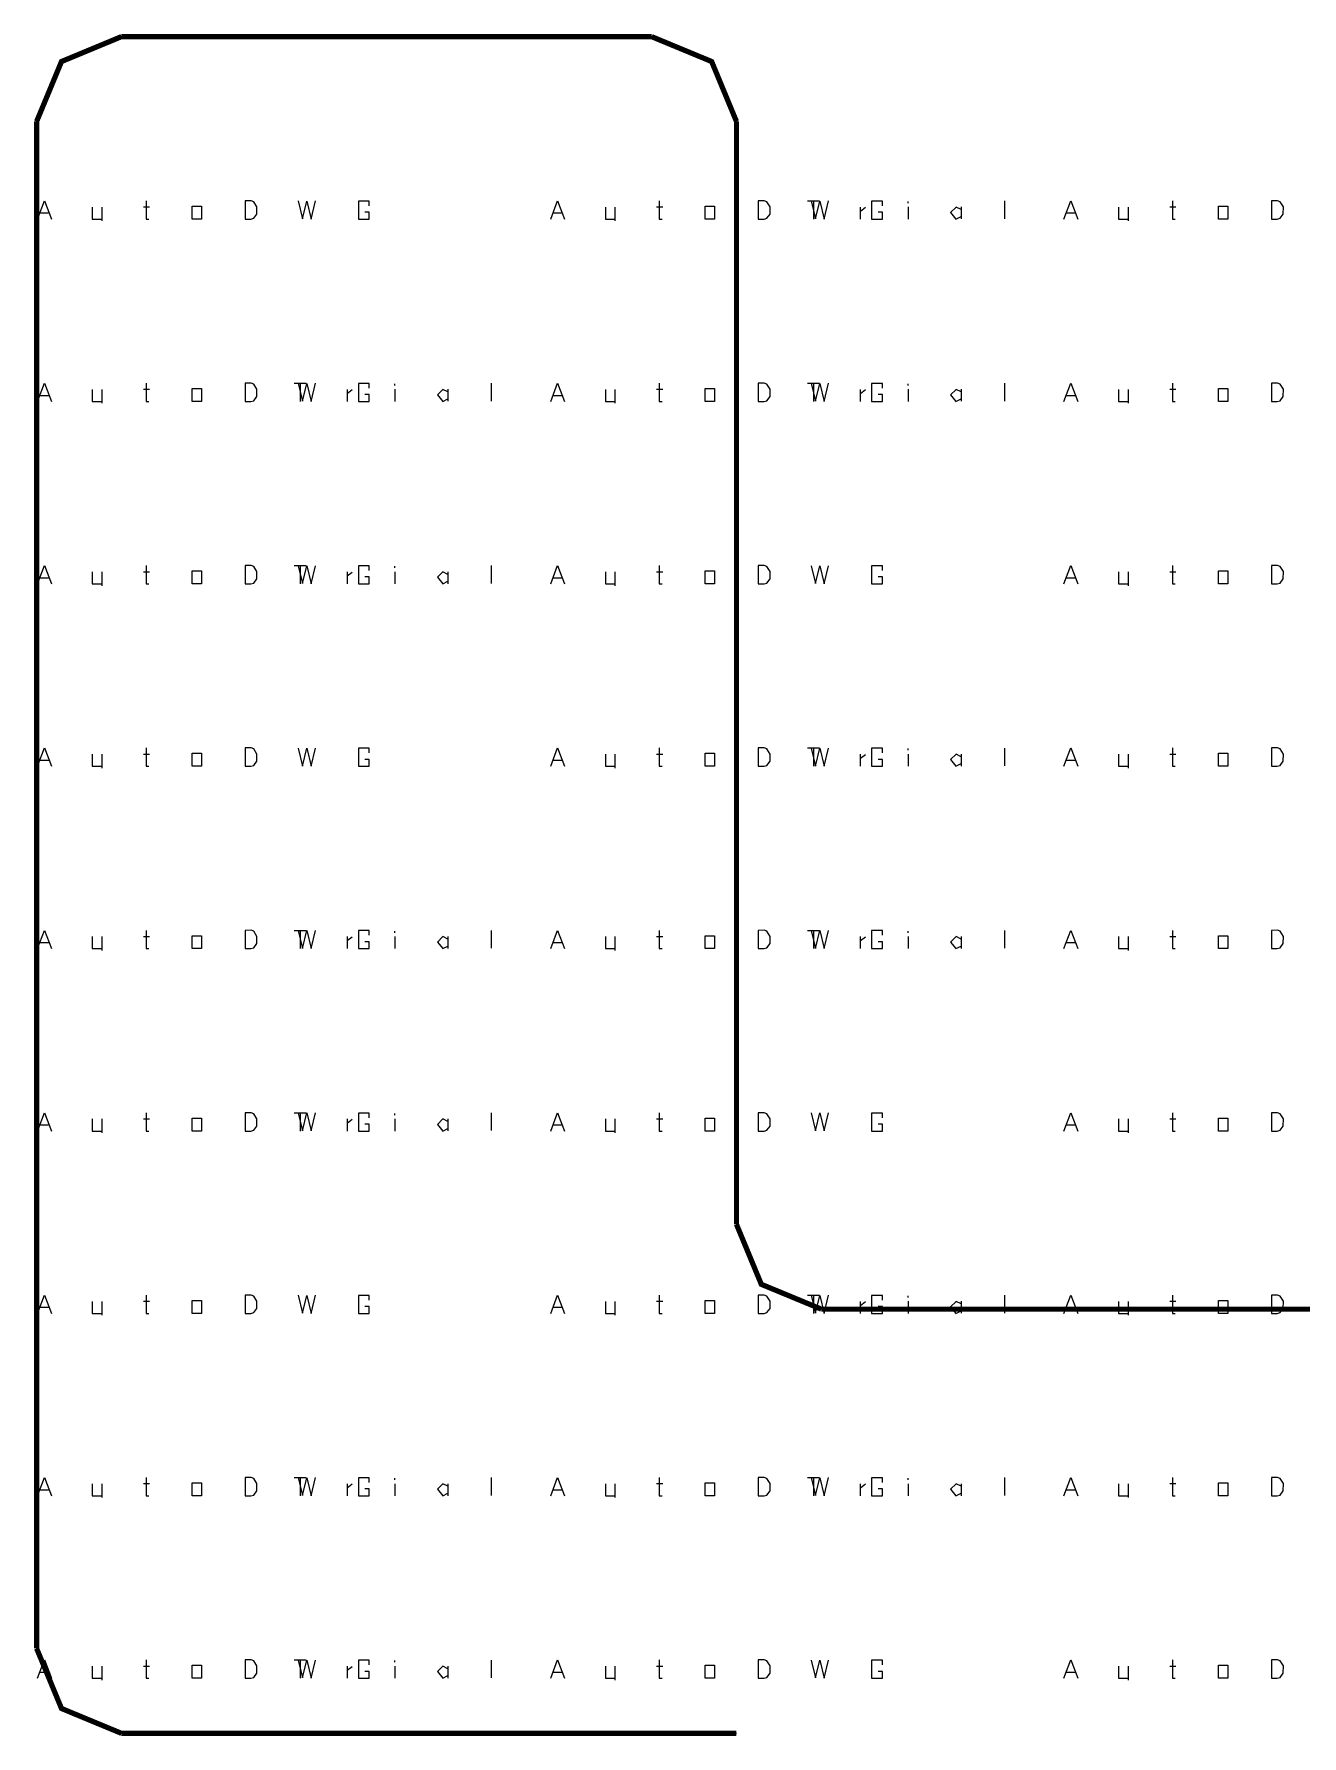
# Model space of a CAD drawing. Extents: x 0.5 to 61.2, y 0.5 to 86.7.
# Drawn here: x 0.54 to 30.46, y 46.57 to 86.72 of the extents above; entities that cross this region are included whole.
import ezdxf

# ---------------------------------------------------------------- set-up
doc = ezdxf.new("R2010")
doc.units = 0
doc.header["$MEASUREMENT"] = 0
doc.linetypes.add('atContinuous2', pattern=[0])
for name, color, linetype in [('at_Entity', 7, 'Continuous'), ('at_Rect', 7, 'Continuous'), ('at_Solid', 7, 'Continuous'), ('at_Text', 7, 'Continuous')]:
    doc.layers.add(name, color=color, linetype=linetype)

msp = doc.modelspace()

# ---------------------------------------------------------------- linework, layer by layer
at = {"color": 28}
for p, q in [((12.733, 82.357), (12.897, 82.787)), ((12.897, 82.787), (13.061, 82.357)), ((15.293, 82.787), (15.293, 82.357)), ((17.63, 82.787), (17.629, 82.357)), ((17.771, 82.789), (17.63, 82.787)), ((17.835, 82.765), (17.771, 82.789)), ((17.911, 82.645), (17.835, 82.765)), ((18.882, 82.785), (18.984, 82.362)), ((18.984, 82.362), (19.086, 82.782)), ((19.086, 82.782), (19.188, 82.357)), ((19.188, 82.357), (19.29, 82.785)), ((20.562, 82.781), (20.302, 82.781)), ((20.302, 82.781), (20.302, 82.357)), ((20.559, 82.672), (20.562, 82.781)), ((12.794, 82.5), (12.999, 82.5)), ((14.024, 82.641), (14.024, 82.357)), ((14.024, 82.357), (14.249, 82.357)), ((14.249, 82.641), (14.249, 82.314)), ((15.231, 82.643), (15.376, 82.643)), ((15.293, 82.357), (15.361, 82.357)), ((16.379, 82.662), (16.6, 82.662)), ((16.379, 82.357), (16.379, 82.662)), ((16.6, 82.357), (16.379, 82.357)), ((16.6, 82.662), (16.6, 82.357)), ((17.629, 82.357), (17.768, 82.357)), ((17.768, 82.357), (17.834, 82.374)), ((17.834, 82.374), (17.908, 82.474)), ((17.908, 82.474), (17.911, 82.645)), ((20.302, 82.357), (20.559, 82.357)), ((20.562, 82.518), (20.459, 82.518)), ((20.559, 82.357), (20.562, 82.518)), ((0.626, 78.054), (0.79, 78.484)), ((0.79, 78.484), (0.954, 78.054)), ((1.916, 78.338), (1.916, 78.054)), ((2.142, 78.338), (2.142, 78.011)), ((3.123, 78.34), (3.268, 78.34)), ((3.186, 78.484), (3.186, 78.054)), ((4.271, 78.359), (4.493, 78.359)), ((4.271, 78.054), (4.271, 78.359)), ((4.493, 78.359), (4.493, 78.054)), ((5.523, 78.484), (5.521, 78.054)), ((5.664, 78.486), (5.523, 78.484)), ((5.728, 78.462), (5.664, 78.486)), ((5.803, 78.342), (5.728, 78.462)), ((5.8, 78.171), (5.803, 78.342)), ((6.774, 78.482), (6.876, 78.06)), ((6.876, 78.06), (6.978, 78.48)), ((6.978, 78.48), (7.08, 78.055)), ((7.08, 78.055), (7.182, 78.482)), ((8.454, 78.478), (8.195, 78.478)), ((8.195, 78.478), (8.195, 78.054)), ((8.452, 78.369), (8.454, 78.478)), ((0.686, 78.197), (0.891, 78.197)), ((1.916, 78.054), (2.142, 78.054)), ((3.186, 78.054), (3.253, 78.054)), ((4.493, 78.054), (4.271, 78.054)), ((5.521, 78.054), (5.66, 78.054)), ((5.66, 78.054), (5.726, 78.071)), ((5.726, 78.071), (5.8, 78.171)), ((8.195, 78.054), (8.452, 78.054)), ((8.454, 78.215), (8.351, 78.215)), ((8.452, 78.054), (8.454, 78.215)), ((24.841, 73.751), (25.005, 74.182)), ((24.901, 73.895), (25.106, 73.895)), ((25.005, 74.182), (25.169, 73.751)), ((26.132, 74.036), (26.132, 73.751)), ((26.357, 74.036), (26.357, 73.708)), ((27.338, 74.038), (27.484, 74.038)), ((27.401, 74.182), (27.401, 73.751)), ((28.486, 74.057), (28.708, 74.057)), ((28.486, 73.751), (28.486, 74.057)), ((28.708, 74.057), (28.708, 73.751)), ((29.738, 74.182), (29.737, 73.751)), ((29.879, 74.183), (29.738, 74.182)), ((29.943, 74.16), (29.879, 74.183)), ((30.018, 74.04), (29.943, 74.16)), ((30.016, 73.868), (30.018, 74.04)), ((26.132, 73.751), (26.357, 73.751)), ((27.401, 73.751), (27.469, 73.751)), ((28.708, 73.751), (28.486, 73.751)), ((29.737, 73.751), (29.876, 73.751)), ((29.876, 73.751), (29.941, 73.769)), ((29.941, 73.769), (30.016, 73.868)), ((12.733, 69.449), (12.897, 69.879)), ((12.897, 69.879), (13.061, 69.449)), ((15.293, 69.879), (15.293, 69.449)), ((17.63, 69.879), (17.629, 69.449)), ((17.771, 69.88), (17.63, 69.879)), ((17.835, 69.857), (17.771, 69.88)), ((18.882, 69.877), (18.984, 69.454)), ((18.984, 69.454), (19.086, 69.874)), ((19.086, 69.874), (19.188, 69.449)), ((19.188, 69.449), (19.29, 69.877)), ((20.562, 69.872), (20.302, 69.872)), ((20.302, 69.872), (20.302, 69.449)), ((20.559, 69.764), (20.562, 69.872)), ((12.794, 69.592), (12.999, 69.592)), ((14.024, 69.733), (14.024, 69.449)), ((14.249, 69.733), (14.249, 69.406)), ((15.231, 69.735), (15.376, 69.735)), ((16.379, 69.754), (16.6, 69.754)), ((16.379, 69.449), (16.379, 69.754)), ((16.6, 69.754), (16.6, 69.449)), ((17.768, 69.449), (17.834, 69.466)), ((17.834, 69.466), (17.908, 69.566)), ((17.911, 69.737), (17.835, 69.857)), ((17.908, 69.566), (17.911, 69.737)), ((20.562, 69.61), (20.459, 69.61)), ((20.559, 69.449), (20.562, 69.61)), ((14.024, 69.449), (14.249, 69.449)), ((15.293, 69.449), (15.361, 69.449)), ((16.6, 69.449), (16.379, 69.449)), ((17.629, 69.449), (17.768, 69.449)), ((20.302, 69.449), (20.559, 69.449)), ((0.626, 65.146), (0.79, 65.576)), ((0.79, 65.576), (0.954, 65.146)), ((3.186, 65.576), (3.186, 65.146)), ((4.271, 65.451), (4.493, 65.451)), ((4.271, 65.146), (4.271, 65.451)), ((4.493, 65.451), (4.493, 65.146)), ((5.523, 65.576), (5.521, 65.146)), ((5.664, 65.578), (5.523, 65.576)), ((5.728, 65.554), (5.664, 65.578)), ((5.803, 65.434), (5.728, 65.554)), ((6.774, 65.574), (6.876, 65.151)), ((6.876, 65.151), (6.978, 65.571)), ((6.978, 65.571), (7.08, 65.146)), ((7.08, 65.146), (7.182, 65.574)), ((8.454, 65.57), (8.195, 65.57)), ((8.195, 65.57), (8.195, 65.146)), ((8.452, 65.461), (8.454, 65.57)), ((0.686, 65.289), (0.891, 65.289)), ((1.916, 65.43), (1.916, 65.146)), ((1.916, 65.146), (2.142, 65.146)), ((2.142, 65.43), (2.142, 65.103)), ((3.123, 65.432), (3.268, 65.432)), ((3.186, 65.146), (3.253, 65.146)), ((4.493, 65.146), (4.271, 65.146)), ((5.521, 65.146), (5.66, 65.146)), ((5.66, 65.146), (5.726, 65.163)), ((5.726, 65.163), (5.8, 65.263)), ((5.8, 65.263), (5.803, 65.434)), ((8.195, 65.146), (8.452, 65.146)), ((8.454, 65.307), (8.351, 65.307)), ((8.452, 65.146), (8.454, 65.307)), ((24.841, 60.843), (25.005, 61.273)), ((25.005, 61.273), (25.169, 60.843)), ((26.132, 61.128), (26.132, 60.843)), ((26.357, 61.128), (26.357, 60.8)), ((27.338, 61.129), (27.484, 61.129)), ((27.401, 61.273), (27.401, 60.843)), ((28.486, 61.148), (28.708, 61.148)), ((28.486, 60.843), (28.486, 61.148)), ((28.708, 61.148), (28.708, 60.843)), ((29.738, 61.273), (29.737, 60.843)), ((29.879, 61.275), (29.738, 61.273)), ((29.943, 61.251), (29.879, 61.275)), ((30.018, 61.131), (29.943, 61.251)), ((30.016, 60.96), (30.018, 61.131)), ((24.901, 60.986), (25.106, 60.986)), ((26.132, 60.843), (26.357, 60.843)), ((27.401, 60.843), (27.469, 60.843)), ((28.708, 60.843), (28.486, 60.843)), ((29.737, 60.843), (29.876, 60.843)), ((29.876, 60.843), (29.941, 60.86)), ((29.941, 60.86), (30.016, 60.96)), ((12.733, 56.54), (12.897, 56.971)), ((12.794, 56.684), (12.999, 56.684)), ((12.897, 56.971), (13.061, 56.54)), ((14.024, 56.825), (14.024, 56.54)), ((14.249, 56.825), (14.249, 56.497)), ((15.231, 56.827), (15.376, 56.827)), ((15.293, 56.971), (15.293, 56.54)), ((16.379, 56.846), (16.6, 56.846)), ((16.379, 56.54), (16.379, 56.846)), ((16.6, 56.846), (16.6, 56.54)), ((17.63, 56.971), (17.629, 56.54)), ((17.771, 56.972), (17.63, 56.971)), ((17.835, 56.949), (17.771, 56.972)), ((17.834, 56.558), (17.908, 56.657)), ((17.911, 56.829), (17.835, 56.949)), ((17.908, 56.657), (17.911, 56.829)), ((18.882, 56.968), (18.984, 56.546)), ((18.984, 56.546), (19.086, 56.966)), ((19.086, 56.966), (19.188, 56.541)), ((19.188, 56.541), (19.29, 56.968)), ((20.562, 56.964), (20.302, 56.964)), ((20.302, 56.964), (20.302, 56.54)), ((20.562, 56.702), (20.459, 56.702)), ((20.559, 56.855), (20.562, 56.964)), ((20.559, 56.54), (20.562, 56.702)), ((14.024, 56.54), (14.249, 56.54)), ((15.293, 56.54), (15.361, 56.54)), ((16.6, 56.54), (16.379, 56.54)), ((17.629, 56.54), (17.768, 56.54)), ((17.768, 56.54), (17.834, 56.558)), ((20.302, 56.54), (20.559, 56.54)), ((0.626, 52.238), (0.79, 52.668)), ((0.79, 52.668), (0.954, 52.238)), ((3.186, 52.668), (3.186, 52.238)), ((5.523, 52.668), (5.521, 52.238)), ((5.664, 52.669), (5.523, 52.668)), ((5.728, 52.646), (5.664, 52.669)), ((5.803, 52.526), (5.728, 52.646)), ((6.774, 52.666), (6.876, 52.243)), ((6.876, 52.243), (6.978, 52.663)), ((6.978, 52.663), (7.08, 52.238)), ((7.08, 52.238), (7.182, 52.666)), ((8.454, 52.661), (8.195, 52.661)), ((8.195, 52.661), (8.195, 52.238)), ((8.452, 52.553), (8.454, 52.661)), ((0.686, 52.381), (0.891, 52.381)), ((1.916, 52.522), (1.916, 52.238)), ((1.916, 52.238), (2.142, 52.238)), ((2.142, 52.522), (2.142, 52.195)), ((3.123, 52.524), (3.268, 52.524)), ((3.186, 52.238), (3.253, 52.238)), ((4.271, 52.543), (4.493, 52.543)), ((4.271, 52.238), (4.271, 52.543)), ((4.493, 52.238), (4.271, 52.238)), ((4.493, 52.543), (4.493, 52.238)), ((5.521, 52.238), (5.66, 52.238)), ((5.66, 52.238), (5.726, 52.255)), ((5.726, 52.255), (5.8, 52.355)), ((5.8, 52.355), (5.803, 52.526)), ((8.195, 52.238), (8.452, 52.238)), ((8.454, 52.399), (8.351, 52.399)), ((8.452, 52.238), (8.454, 52.399)), ((24.841, 47.935), (25.005, 48.365)), ((25.005, 48.365), (25.169, 47.935)), ((26.132, 48.219), (26.132, 47.935)), ((26.357, 48.219), (26.357, 47.892)), ((27.338, 48.221), (27.484, 48.221)), ((27.401, 48.365), (27.401, 47.935)), ((28.486, 48.24), (28.708, 48.24)), ((28.486, 47.935), (28.486, 48.24)), ((28.708, 48.24), (28.708, 47.935)), ((29.738, 48.365), (29.737, 47.935)), ((29.879, 48.367), (29.738, 48.365)), ((29.943, 48.343), (29.879, 48.367)), ((30.018, 48.223), (29.943, 48.343)), ((30.016, 48.052), (30.018, 48.223)), ((24.901, 48.078), (25.106, 48.078)), ((26.132, 47.935), (26.357, 47.935)), ((27.401, 47.935), (27.469, 47.935)), ((28.708, 47.935), (28.486, 47.935)), ((29.737, 47.935), (29.876, 47.935)), ((29.876, 47.935), (29.941, 47.952)), ((29.941, 47.952), (30.016, 48.052))]:
    msp.add_line(p, q, dxfattribs=at)
at = {"layer": 'at_Entity', "color": 250, "linetype": 'atContinuous2'}
for p, q in [((15.114, 86.66), (2.606, 86.66)), ((0.605, 84.659), (0.605, 48.636)), ((17.116, 58.642), (17.116, 84.659)), ((59.143, 56.641), (19.117, 56.641)), ((17.116, 46.634), (2.606, 46.634))]:
    msp.add_line(p, q, dxfattribs=at)
at = {"layer": 'at_Entity', "color": 28}
for p, q in [((18.789, 78.484), (19.074, 78.484)), ((18.931, 78.484), (18.931, 78.054)), ((20.036, 78.338), (20.036, 78.054)), ((20.039, 78.243), (20.16, 78.333)), ((21.164, 78.34), (21.164, 78.054)), ((21.165, 78.43), (21.165, 78.468)), ((22.296, 78.338), (22.167, 78.209)), ((22.415, 78.278), (22.296, 78.338)), ((22.414, 78.34), (22.414, 78.057)), ((23.439, 78.483), (23.438, 78.063)), ((22.167, 78.209), (22.293, 78.054)), ((22.293, 78.054), (22.415, 78.115)), ((6.681, 74.181), (6.966, 74.181)), ((6.823, 74.181), (6.823, 73.751)), ((7.928, 74.035), (7.928, 73.751)), ((7.931, 73.94), (8.052, 74.03)), ((9.056, 74.037), (9.056, 73.751)), ((9.058, 74.127), (9.058, 74.166)), ((10.188, 74.035), (10.06, 73.906)), ((10.06, 73.906), (10.185, 73.751)), ((10.308, 73.975), (10.188, 74.035)), ((10.306, 74.037), (10.306, 73.754)), ((11.332, 74.18), (11.33, 73.76)), ((10.185, 73.751), (10.308, 73.813)), ((18.789, 65.576), (19.074, 65.576)), ((18.931, 65.576), (18.931, 65.146)), ((21.165, 65.522), (21.165, 65.56)), ((23.439, 65.574), (23.438, 65.154)), ((20.036, 65.43), (20.036, 65.146)), ((20.039, 65.334), (20.16, 65.425)), ((21.164, 65.431), (21.164, 65.146)), ((22.296, 65.43), (22.167, 65.301)), ((22.167, 65.301), (22.293, 65.146)), ((22.293, 65.146), (22.415, 65.207)), ((22.415, 65.369), (22.296, 65.43)), ((22.414, 65.431), (22.414, 65.148)), ((6.681, 61.273), (6.966, 61.273)), ((6.823, 61.273), (6.823, 60.843)), ((7.928, 61.127), (7.928, 60.843)), ((7.931, 61.032), (8.052, 61.122)), ((9.056, 61.129), (9.056, 60.843)), ((9.058, 61.219), (9.058, 61.257)), ((10.188, 61.127), (10.06, 60.998)), ((10.308, 61.067), (10.188, 61.127)), ((10.306, 61.129), (10.306, 60.846)), ((11.332, 61.272), (11.33, 60.852)), ((10.06, 60.998), (10.185, 60.843)), ((10.185, 60.843), (10.308, 60.904)), ((18.789, 52.668), (19.074, 52.668)), ((18.931, 52.668), (18.931, 52.238)), ((21.165, 52.614), (21.165, 52.652)), ((23.439, 52.666), (23.438, 52.246)), ((20.036, 52.522), (20.036, 52.238)), ((20.039, 52.426), (20.16, 52.517)), ((21.164, 52.523), (21.164, 52.238)), ((22.296, 52.522), (22.167, 52.393)), ((22.167, 52.393), (22.293, 52.238)), ((22.293, 52.238), (22.415, 52.299)), ((22.415, 52.461), (22.296, 52.522)), ((22.414, 52.523), (22.414, 52.24)), ((6.681, 48.365), (6.966, 48.365)), ((6.823, 48.365), (6.823, 47.935)), ((7.928, 48.219), (7.928, 47.935)), ((7.931, 48.123), (8.052, 48.214)), ((9.056, 48.22), (9.056, 47.935)), ((9.058, 48.311), (9.058, 48.349)), ((10.188, 48.219), (10.06, 48.09)), ((10.308, 48.158), (10.188, 48.219)), ((10.306, 48.22), (10.306, 47.937)), ((11.332, 48.363), (11.33, 47.944)), ((10.06, 48.09), (10.185, 47.935)), ((10.185, 47.935), (10.308, 47.996))]:
    msp.add_line(p, q, dxfattribs=at)
at = {"layer": 'at_Entity', "color": 250}
for points in [[(2.606, 86.66, 0.124, 0.124, 0), (1.192, 86.073, 0.124, 0.124, 0), (0.605, 84.659, 0.124, 0.124, 0)], [(2.606, 86.66, 0.124, 0.124, 0), (1.192, 86.073, 0.124, 0.124, 0), (0.605, 84.659, 0.124, 0.124, 0)], [(0.605, 84.659, 0.124, 0.124, 0), (1.192, 86.073, 0.124, 0.124, 0), (2.606, 86.66, 0.124, 0.124, 0)], [(2.606, 86.66, 0.124, 0.124, 0), (1.192, 86.073, 0.124, 0.124, 0), (0.605, 84.659, 0.124, 0.124, 0)], [(15.114, 86.66, 0.124, 0.124, 0), (2.606, 86.66, 0.124, 0.124, 0)], [(15.114, 86.66, 0.124, 0.124, 0), (2.606, 86.66, 0.124, 0.124, 0)], [(2.606, 86.66, 0.124, 0.124, 0), (15.114, 86.66, 0.124, 0.124, 0)], [(17.116, 84.659, 0.124, 0.124, 0), (16.53, 86.073, 0.124, 0.124, 0), (15.114, 86.66, 0.124, 0.124, 0)], [(17.116, 84.659, 0.124, 0.124, 0), (16.53, 86.073, 0.124, 0.124, 0), (15.114, 86.66, 0.124, 0.124, 0)], [(15.114, 86.66, 0.124, 0.124, 0), (16.53, 86.073, 0.124, 0.124, 0), (17.116, 84.659, 0.124, 0.124, 0)], [(17.116, 84.659, 0.124, 0.124, 0), (16.53, 86.073, 0.124, 0.124, 0), (15.114, 86.66, 0.124, 0.124, 0)], [(0.605, 84.659, 0.124, 0.124, 0), (0.605, 48.636, 0.124, 0.124, 0)], [(0.605, 84.659, 0.124, 0.124, 0), (0.605, 48.636, 0.124, 0.124, 0)], [(0.605, 48.636, 0.124, 0.124, 0), (0.605, 84.659, 0.124, 0.124, 0)], [(17.116, 58.642, 0.124, 0.124, 0), (17.116, 84.659, 0.124, 0.124, 0)], [(17.116, 58.642, 0.124, 0.124, 0), (17.116, 84.659, 0.124, 0.124, 0)], [(17.116, 84.659, 0.124, 0.124, 0), (17.116, 58.642, 0.124, 0.124, 0)], [(19.117, 56.641, 0.124, 0.124, 0), (17.702, 57.227, 0.124, 0.124, 0), (17.116, 58.642, 0.124, 0.124, 0)], [(19.117, 56.641, 0.124, 0.124, 0), (17.702, 57.227, 0.124, 0.124, 0), (17.116, 58.642, 0.124, 0.124, 0)], [(17.116, 58.642, 0.124, 0.124, 0), (17.702, 57.227, 0.124, 0.124, 0), (19.117, 56.641, 0.124, 0.124, 0)], [(19.117, 56.641, 0.124, 0.124, 0), (17.702, 57.227, 0.124, 0.124, 0), (17.116, 58.642, 0.124, 0.124, 0)], [(59.143, 56.641, 0.124, 0.124, 0), (19.117, 56.641, 0.124, 0.124, 0)], [(59.143, 56.641, 0.124, 0.124, 0), (19.117, 56.641, 0.124, 0.124, 0)], [(19.117, 56.641, 0.124, 0.124, 0), (59.143, 56.641, 0.124, 0.124, 0)], [(0.605, 48.636, 0.124, 0.124, 0), (1.192, 47.22, 0.124, 0.124, 0), (2.606, 46.634, 0.124, 0.124, 0)], [(2.606, 46.634, 0.124, 0.124, 0), (1.192, 47.22, 0.124, 0.124, 0), (0.605, 48.636, 0.124, 0.124, 0)], [(0.605, 48.636, 0.124, 0.124, 0), (1.192, 47.22, 0.124, 0.124, 0), (2.606, 46.634, 0.124, 0.124, 0)], [(0.605, 48.636, 0.124, 0.124, 0), (1.192, 47.22, 0.124, 0.124, 0), (2.606, 46.634, 0.124, 0.124, 0)], [(2.606, 46.634, 0.124, 0.124, 0), (17.116, 46.634, 0.124, 0.124, 0)], [(2.606, 46.634, 0.124, 0.124, 0), (17.116, 46.634, 0.124, 0.124, 0)], [(2.606, 46.634, 0.124, 0.124, 0), (17.116, 46.634, 0.124, 0.124, 0)]]:
    msp.add_lwpolyline(points, format="xyseb", dxfattribs=at)
at = {"layer": 'at_Rect', "color": 28}
for p, q in [((18.789, 82.787), (19.074, 82.787)), ((18.931, 82.787), (18.931, 82.357)), ((21.165, 82.733), (21.165, 82.771)), ((23.439, 82.785), (23.438, 82.365)), ((20.036, 82.641), (20.036, 82.357)), ((20.039, 82.545), (20.16, 82.636)), ((21.164, 82.642), (21.164, 82.357)), ((22.296, 82.641), (22.167, 82.512)), ((22.167, 82.512), (22.293, 82.357)), ((22.293, 82.357), (22.415, 82.418)), ((22.415, 82.58), (22.296, 82.641)), ((22.414, 82.642), (22.414, 82.359)), ((6.681, 78.484), (6.966, 78.484)), ((6.823, 78.484), (6.823, 78.054)), ((7.928, 78.338), (7.928, 78.054)), ((7.931, 78.243), (8.052, 78.333)), ((9.056, 78.34), (9.056, 78.054)), ((9.058, 78.43), (9.058, 78.468)), ((10.188, 78.338), (10.06, 78.209)), ((10.308, 78.278), (10.188, 78.338)), ((10.306, 78.34), (10.306, 78.057)), ((11.332, 78.483), (11.33, 78.063)), ((10.06, 78.209), (10.185, 78.054)), ((10.185, 78.054), (10.308, 78.115)), ((18.789, 69.879), (19.074, 69.879)), ((18.931, 69.879), (18.931, 69.449)), ((21.165, 69.825), (21.165, 69.863)), ((23.439, 69.877), (23.438, 69.457)), ((20.036, 69.732), (20.036, 69.449)), ((20.039, 69.637), (20.16, 69.728)), ((21.164, 69.734), (21.164, 69.449)), ((22.296, 69.732), (22.167, 69.604)), ((22.167, 69.604), (22.293, 69.449)), ((22.293, 69.449), (22.415, 69.51)), ((22.415, 69.672), (22.296, 69.732)), ((22.414, 69.734), (22.414, 69.451)), ((6.681, 65.576), (6.966, 65.576)), ((6.823, 65.576), (6.823, 65.146)), ((9.058, 65.522), (9.058, 65.56)), ((11.332, 65.574), (11.33, 65.154)), ((7.928, 65.43), (7.928, 65.146)), ((7.931, 65.334), (8.052, 65.425)), ((9.056, 65.431), (9.056, 65.146)), ((10.188, 65.43), (10.06, 65.301)), ((10.06, 65.301), (10.185, 65.146)), ((10.185, 65.146), (10.308, 65.207)), ((10.308, 65.369), (10.188, 65.43)), ((10.306, 65.431), (10.306, 65.148)), ((18.789, 56.971), (19.074, 56.971)), ((18.931, 56.971), (18.931, 56.54)), ((20.036, 56.824), (20.036, 56.54)), ((20.039, 56.729), (20.16, 56.82)), ((21.164, 56.826), (21.164, 56.54)), ((21.165, 56.916), (21.165, 56.955)), ((22.296, 56.824), (22.167, 56.696)), ((22.167, 56.696), (22.293, 56.54)), ((22.415, 56.764), (22.296, 56.824)), ((22.414, 56.826), (22.414, 56.543)), ((23.439, 56.969), (23.438, 56.549)), ((22.293, 56.54), (22.415, 56.602)), ((6.681, 52.668), (6.966, 52.668)), ((6.823, 52.668), (6.823, 52.238)), ((9.058, 52.614), (9.058, 52.652)), ((11.332, 52.666), (11.33, 52.246)), ((7.928, 52.522), (7.928, 52.238)), ((7.931, 52.426), (8.052, 52.517)), ((9.056, 52.523), (9.056, 52.238)), ((10.188, 52.522), (10.06, 52.393)), ((10.06, 52.393), (10.185, 52.238)), ((10.185, 52.238), (10.308, 52.299)), ((10.308, 52.461), (10.188, 52.522)), ((10.306, 52.523), (10.306, 52.24))]:
    msp.add_line(p, q, dxfattribs=at)
at = {"layer": 'at_Solid', "color": 28}
for p, q in [((0.626, 82.357), (0.79, 82.787)), ((0.79, 82.787), (0.954, 82.357)), ((3.186, 82.787), (3.186, 82.357)), ((5.523, 82.787), (5.521, 82.357)), ((5.664, 82.789), (5.523, 82.787)), ((5.728, 82.765), (5.664, 82.789)), ((5.803, 82.645), (5.728, 82.765)), ((6.774, 82.785), (6.876, 82.362)), ((6.876, 82.362), (6.978, 82.782)), ((6.978, 82.782), (7.08, 82.357)), ((7.08, 82.357), (7.182, 82.785)), ((8.454, 82.781), (8.195, 82.781)), ((8.195, 82.781), (8.195, 82.357)), ((8.452, 82.672), (8.454, 82.781)), ((0.686, 82.5), (0.891, 82.5)), ((1.916, 82.641), (1.916, 82.357)), ((1.916, 82.357), (2.142, 82.357)), ((2.142, 82.641), (2.142, 82.314)), ((3.123, 82.643), (3.268, 82.643)), ((3.186, 82.357), (3.253, 82.357)), ((4.271, 82.662), (4.493, 82.662)), ((4.271, 82.357), (4.271, 82.662)), ((4.493, 82.357), (4.271, 82.357)), ((4.493, 82.662), (4.493, 82.357)), ((5.521, 82.357), (5.66, 82.357)), ((5.66, 82.357), (5.726, 82.374)), ((5.726, 82.374), (5.8, 82.474)), ((5.8, 82.474), (5.803, 82.645)), ((8.195, 82.357), (8.452, 82.357)), ((8.454, 82.518), (8.351, 82.518)), ((8.452, 82.357), (8.454, 82.518)), ((24.841, 78.054), (25.005, 78.484)), ((25.005, 78.484), (25.169, 78.054)), ((26.132, 78.338), (26.132, 78.054)), ((26.357, 78.338), (26.357, 78.011)), ((27.338, 78.34), (27.484, 78.34)), ((27.401, 78.484), (27.401, 78.054)), ((28.486, 78.359), (28.708, 78.359)), ((28.486, 78.054), (28.486, 78.359)), ((28.708, 78.359), (28.708, 78.054)), ((29.738, 78.484), (29.737, 78.054)), ((29.879, 78.486), (29.738, 78.484)), ((29.943, 78.462), (29.879, 78.486)), ((30.018, 78.342), (29.943, 78.462)), ((30.016, 78.171), (30.018, 78.342)), ((24.901, 78.197), (25.106, 78.197)), ((26.132, 78.054), (26.357, 78.054)), ((27.401, 78.054), (27.469, 78.054)), ((28.708, 78.054), (28.486, 78.054)), ((29.737, 78.054), (29.876, 78.054)), ((29.876, 78.054), (29.941, 78.071)), ((29.941, 78.071), (30.016, 78.171)), ((12.733, 73.751), (12.897, 74.182)), ((12.794, 73.895), (12.999, 73.895)), ((12.897, 74.182), (13.061, 73.751)), ((14.024, 74.036), (14.024, 73.751)), ((14.249, 74.036), (14.249, 73.708)), ((15.231, 74.038), (15.376, 74.038)), ((15.293, 74.182), (15.293, 73.751)), ((16.379, 74.057), (16.6, 74.057)), ((16.379, 73.751), (16.379, 74.057)), ((16.6, 74.057), (16.6, 73.751)), ((17.63, 74.182), (17.629, 73.751)), ((17.771, 74.183), (17.63, 74.182)), ((17.835, 74.16), (17.771, 74.183)), ((17.911, 74.04), (17.835, 74.16)), ((17.908, 73.868), (17.911, 74.04)), ((18.882, 74.179), (18.984, 73.757)), ((18.984, 73.757), (19.086, 74.177)), ((19.086, 74.177), (19.188, 73.752)), ((19.188, 73.752), (19.29, 74.179)), ((20.562, 74.175), (20.302, 74.175)), ((20.302, 74.175), (20.302, 73.751)), ((20.562, 73.913), (20.459, 73.913)), ((20.559, 74.066), (20.562, 74.175)), ((20.559, 73.751), (20.562, 73.913)), ((14.024, 73.751), (14.249, 73.751)), ((15.293, 73.751), (15.361, 73.751)), ((16.6, 73.751), (16.379, 73.751)), ((17.629, 73.751), (17.768, 73.751)), ((17.768, 73.751), (17.834, 73.769)), ((17.834, 73.769), (17.908, 73.868)), ((20.302, 73.751), (20.559, 73.751)), ((0.626, 69.449), (0.79, 69.879)), ((0.79, 69.879), (0.954, 69.449)), ((3.186, 69.879), (3.186, 69.449)), ((5.523, 69.879), (5.521, 69.449)), ((5.664, 69.88), (5.523, 69.879)), ((5.728, 69.857), (5.664, 69.88)), ((6.774, 69.877), (6.876, 69.454)), ((6.876, 69.454), (6.978, 69.874)), ((6.978, 69.874), (7.08, 69.449)), ((7.08, 69.449), (7.182, 69.877)), ((8.454, 69.872), (8.195, 69.872)), ((8.195, 69.872), (8.195, 69.449)), ((8.452, 69.764), (8.454, 69.872)), ((0.686, 69.592), (0.891, 69.592)), ((1.916, 69.733), (1.916, 69.449)), ((2.142, 69.733), (2.142, 69.406)), ((3.123, 69.735), (3.268, 69.735)), ((4.271, 69.754), (4.493, 69.754)), ((4.271, 69.449), (4.271, 69.754)), ((4.493, 69.754), (4.493, 69.449)), ((5.66, 69.449), (5.726, 69.466)), ((5.726, 69.466), (5.8, 69.566)), ((5.803, 69.737), (5.728, 69.857)), ((5.8, 69.566), (5.803, 69.737)), ((8.454, 69.61), (8.351, 69.61)), ((8.452, 69.449), (8.454, 69.61)), ((1.916, 69.449), (2.142, 69.449)), ((3.186, 69.449), (3.253, 69.449)), ((4.493, 69.449), (4.271, 69.449)), ((5.521, 69.449), (5.66, 69.449)), ((8.195, 69.449), (8.452, 69.449)), ((24.841, 65.146), (25.005, 65.576)), ((25.005, 65.576), (25.169, 65.146)), ((27.401, 65.576), (27.401, 65.146)), ((28.486, 65.451), (28.708, 65.451)), ((28.486, 65.146), (28.486, 65.451)), ((28.708, 65.451), (28.708, 65.146)), ((29.738, 65.576), (29.737, 65.146)), ((29.879, 65.578), (29.738, 65.576)), ((29.943, 65.554), (29.879, 65.578)), ((30.018, 65.434), (29.943, 65.554)), ((24.901, 65.289), (25.106, 65.289)), ((26.132, 65.43), (26.132, 65.146)), ((26.132, 65.146), (26.357, 65.146)), ((26.357, 65.43), (26.357, 65.103)), ((27.338, 65.432), (27.484, 65.432)), ((27.401, 65.146), (27.469, 65.146)), ((28.708, 65.146), (28.486, 65.146)), ((29.737, 65.146), (29.876, 65.146)), ((29.876, 65.146), (29.941, 65.163)), ((29.941, 65.163), (30.016, 65.263)), ((30.016, 65.263), (30.018, 65.434)), ((12.733, 60.843), (12.897, 61.273)), ((12.897, 61.273), (13.061, 60.843)), ((14.024, 61.128), (14.024, 60.843)), ((14.249, 61.128), (14.249, 60.8)), ((15.231, 61.129), (15.376, 61.129)), ((15.293, 61.273), (15.293, 60.843)), ((16.379, 61.148), (16.6, 61.148)), ((16.379, 60.843), (16.379, 61.148)), ((16.6, 61.148), (16.6, 60.843)), ((17.63, 61.273), (17.629, 60.843)), ((17.771, 61.275), (17.63, 61.273)), ((17.835, 61.251), (17.771, 61.275)), ((17.911, 61.131), (17.835, 61.251)), ((17.908, 60.96), (17.911, 61.131)), ((18.882, 61.271), (18.984, 60.849)), ((18.984, 60.849), (19.086, 61.269)), ((19.086, 61.269), (19.188, 60.844)), ((19.188, 60.844), (19.29, 61.271)), ((20.562, 61.267), (20.302, 61.267)), ((20.302, 61.267), (20.302, 60.843)), ((20.559, 61.158), (20.562, 61.267)), ((12.794, 60.986), (12.999, 60.986)), ((14.024, 60.843), (14.249, 60.843)), ((15.293, 60.843), (15.361, 60.843)), ((16.6, 60.843), (16.379, 60.843)), ((17.629, 60.843), (17.768, 60.843)), ((17.768, 60.843), (17.834, 60.86)), ((17.834, 60.86), (17.908, 60.96)), ((20.302, 60.843), (20.559, 60.843)), ((20.562, 61.004), (20.459, 61.004)), ((20.559, 60.843), (20.562, 61.004)), ((0.626, 56.54), (0.79, 56.971)), ((0.686, 56.684), (0.891, 56.684)), ((0.79, 56.971), (0.954, 56.54)), ((1.916, 56.825), (1.916, 56.54)), ((2.142, 56.825), (2.142, 56.497)), ((3.123, 56.827), (3.268, 56.827)), ((3.186, 56.971), (3.186, 56.54)), ((4.271, 56.846), (4.493, 56.846)), ((4.271, 56.54), (4.271, 56.846)), ((4.493, 56.846), (4.493, 56.54)), ((5.523, 56.971), (5.521, 56.54)), ((5.664, 56.972), (5.523, 56.971)), ((5.728, 56.949), (5.664, 56.972)), ((5.726, 56.558), (5.8, 56.657)), ((5.803, 56.829), (5.728, 56.949)), ((5.8, 56.657), (5.803, 56.829)), ((6.774, 56.968), (6.876, 56.546)), ((6.876, 56.546), (6.978, 56.966)), ((6.978, 56.966), (7.08, 56.541)), ((7.08, 56.541), (7.182, 56.968)), ((8.454, 56.964), (8.195, 56.964)), ((8.195, 56.964), (8.195, 56.54)), ((8.454, 56.702), (8.351, 56.702)), ((8.452, 56.855), (8.454, 56.964)), ((8.452, 56.54), (8.454, 56.702)), ((1.916, 56.54), (2.142, 56.54)), ((3.186, 56.54), (3.253, 56.54)), ((4.493, 56.54), (4.271, 56.54)), ((5.521, 56.54), (5.66, 56.54)), ((5.66, 56.54), (5.726, 56.558)), ((8.195, 56.54), (8.452, 56.54)), ((24.841, 52.238), (25.005, 52.668)), ((25.005, 52.668), (25.169, 52.238)), ((27.401, 52.668), (27.401, 52.238)), ((29.738, 52.668), (29.737, 52.238)), ((29.879, 52.669), (29.738, 52.668)), ((29.943, 52.646), (29.879, 52.669)), ((30.018, 52.526), (29.943, 52.646)), ((24.901, 52.381), (25.106, 52.381)), ((26.132, 52.522), (26.132, 52.238)), ((26.132, 52.238), (26.357, 52.238)), ((26.357, 52.522), (26.357, 52.195)), ((27.338, 52.524), (27.484, 52.524)), ((27.401, 52.238), (27.469, 52.238)), ((28.486, 52.543), (28.708, 52.543)), ((28.486, 52.238), (28.486, 52.543)), ((28.708, 52.238), (28.486, 52.238)), ((28.708, 52.543), (28.708, 52.238)), ((29.737, 52.238), (29.876, 52.238)), ((29.876, 52.238), (29.941, 52.255)), ((29.941, 52.255), (30.016, 52.355)), ((30.016, 52.355), (30.018, 52.526)), ((12.733, 47.935), (12.897, 48.365)), ((12.897, 48.365), (13.061, 47.935)), ((14.024, 48.219), (14.024, 47.935)), ((14.249, 48.219), (14.249, 47.892)), ((15.231, 48.221), (15.376, 48.221)), ((15.293, 48.365), (15.293, 47.935)), ((16.379, 48.24), (16.6, 48.24)), ((16.379, 47.935), (16.379, 48.24)), ((16.6, 48.24), (16.6, 47.935)), ((17.63, 48.365), (17.629, 47.935)), ((17.771, 48.367), (17.63, 48.365)), ((17.835, 48.343), (17.771, 48.367)), ((17.911, 48.223), (17.835, 48.343)), ((17.908, 48.052), (17.911, 48.223)), ((18.882, 48.363), (18.984, 47.94)), ((18.984, 47.94), (19.086, 48.36)), ((19.086, 48.36), (19.188, 47.936)), ((19.188, 47.936), (19.29, 48.363)), ((20.562, 48.359), (20.302, 48.359)), ((20.302, 48.359), (20.302, 47.935)), ((20.559, 48.25), (20.562, 48.359)), ((12.794, 48.078), (12.999, 48.078)), ((14.024, 47.935), (14.249, 47.935)), ((15.293, 47.935), (15.361, 47.935)), ((16.6, 47.935), (16.379, 47.935)), ((17.629, 47.935), (17.768, 47.935)), ((17.768, 47.935), (17.834, 47.952)), ((17.834, 47.952), (17.908, 48.052)), ((20.302, 47.935), (20.559, 47.935)), ((20.562, 48.096), (20.459, 48.096)), ((20.559, 47.935), (20.562, 48.096))]:
    msp.add_line(p, q, dxfattribs=at)
at = {"layer": 'at_Text', "color": 28}
for p, q in [((24.841, 82.357), (25.005, 82.787)), ((25.005, 82.787), (25.169, 82.357)), ((27.401, 82.787), (27.401, 82.357)), ((29.738, 82.787), (29.737, 82.357)), ((29.879, 82.789), (29.738, 82.787)), ((29.943, 82.765), (29.879, 82.789)), ((30.018, 82.645), (29.943, 82.765)), ((24.901, 82.5), (25.106, 82.5)), ((26.132, 82.641), (26.132, 82.357)), ((26.132, 82.357), (26.357, 82.357)), ((26.357, 82.641), (26.357, 82.314)), ((27.338, 82.643), (27.484, 82.643)), ((27.401, 82.357), (27.469, 82.357)), ((28.486, 82.662), (28.708, 82.662)), ((28.486, 82.357), (28.486, 82.662)), ((28.708, 82.357), (28.486, 82.357)), ((28.708, 82.662), (28.708, 82.357)), ((29.737, 82.357), (29.876, 82.357)), ((29.876, 82.357), (29.941, 82.374)), ((29.941, 82.374), (30.016, 82.474)), ((30.016, 82.474), (30.018, 82.645)), ((12.733, 78.054), (12.897, 78.484)), ((12.897, 78.484), (13.061, 78.054)), ((14.024, 78.338), (14.024, 78.054)), ((14.249, 78.338), (14.249, 78.011)), ((15.231, 78.34), (15.376, 78.34)), ((15.293, 78.484), (15.293, 78.054)), ((16.379, 78.359), (16.6, 78.359)), ((16.379, 78.054), (16.379, 78.359)), ((16.6, 78.359), (16.6, 78.054)), ((17.63, 78.484), (17.629, 78.054)), ((17.771, 78.486), (17.63, 78.484)), ((17.835, 78.462), (17.771, 78.486)), ((17.911, 78.342), (17.835, 78.462)), ((17.908, 78.171), (17.911, 78.342)), ((18.882, 78.482), (18.984, 78.06)), ((18.984, 78.06), (19.086, 78.48)), ((19.086, 78.48), (19.188, 78.055)), ((19.188, 78.055), (19.29, 78.482)), ((20.562, 78.478), (20.302, 78.478)), ((20.302, 78.478), (20.302, 78.054)), ((20.559, 78.369), (20.562, 78.478)), ((12.794, 78.197), (12.999, 78.197)), ((14.024, 78.054), (14.249, 78.054)), ((15.293, 78.054), (15.361, 78.054)), ((16.6, 78.054), (16.379, 78.054)), ((17.629, 78.054), (17.768, 78.054)), ((17.768, 78.054), (17.834, 78.071)), ((17.834, 78.071), (17.908, 78.171)), ((20.302, 78.054), (20.559, 78.054)), ((20.562, 78.215), (20.459, 78.215)), ((20.559, 78.054), (20.562, 78.215)), ((0.626, 73.751), (0.79, 74.182)), ((0.686, 73.895), (0.891, 73.895)), ((0.79, 74.182), (0.954, 73.751)), ((1.916, 74.036), (1.916, 73.751)), ((2.142, 74.036), (2.142, 73.708)), ((3.123, 74.038), (3.268, 74.038)), ((3.186, 74.182), (3.186, 73.751)), ((4.271, 74.057), (4.493, 74.057)), ((4.271, 73.751), (4.271, 74.057)), ((4.493, 74.057), (4.493, 73.751)), ((5.523, 74.182), (5.521, 73.751)), ((5.664, 74.183), (5.523, 74.182)), ((5.728, 74.16), (5.664, 74.183)), ((5.803, 74.04), (5.728, 74.16)), ((5.8, 73.868), (5.803, 74.04)), ((6.774, 74.179), (6.876, 73.757)), ((6.876, 73.757), (6.978, 74.177)), ((6.978, 74.177), (7.08, 73.752)), ((7.08, 73.752), (7.182, 74.179)), ((8.454, 74.175), (8.195, 74.175)), ((8.195, 74.175), (8.195, 73.751)), ((8.454, 73.913), (8.351, 73.913)), ((8.452, 74.066), (8.454, 74.175)), ((8.452, 73.751), (8.454, 73.913)), ((1.916, 73.751), (2.142, 73.751)), ((3.186, 73.751), (3.253, 73.751)), ((4.493, 73.751), (4.271, 73.751)), ((5.521, 73.751), (5.66, 73.751)), ((5.66, 73.751), (5.726, 73.769)), ((5.726, 73.769), (5.8, 73.868)), ((8.195, 73.751), (8.452, 73.751)), ((24.841, 69.449), (25.005, 69.879)), ((25.005, 69.879), (25.169, 69.449)), ((27.401, 69.879), (27.401, 69.449)), ((29.738, 69.879), (29.737, 69.449)), ((29.879, 69.88), (29.738, 69.879)), ((29.943, 69.857), (29.879, 69.88)), ((24.901, 69.592), (25.106, 69.592)), ((26.132, 69.733), (26.132, 69.449)), ((26.357, 69.733), (26.357, 69.406)), ((27.338, 69.735), (27.484, 69.735)), ((28.486, 69.754), (28.708, 69.754)), ((28.486, 69.449), (28.486, 69.754)), ((28.708, 69.754), (28.708, 69.449)), ((29.876, 69.449), (29.941, 69.466)), ((29.941, 69.466), (30.016, 69.566)), ((30.018, 69.737), (29.943, 69.857)), ((30.016, 69.566), (30.018, 69.737)), ((26.132, 69.449), (26.357, 69.449)), ((27.401, 69.449), (27.469, 69.449)), ((28.708, 69.449), (28.486, 69.449)), ((29.737, 69.449), (29.876, 69.449)), ((12.733, 65.146), (12.897, 65.576)), ((12.897, 65.576), (13.061, 65.146)), ((15.293, 65.576), (15.293, 65.146)), ((16.379, 65.451), (16.6, 65.451)), ((16.379, 65.146), (16.379, 65.451)), ((16.6, 65.451), (16.6, 65.146)), ((17.63, 65.576), (17.629, 65.146)), ((17.771, 65.578), (17.63, 65.576)), ((17.835, 65.554), (17.771, 65.578)), ((17.911, 65.434), (17.835, 65.554)), ((18.882, 65.574), (18.984, 65.151)), ((18.984, 65.151), (19.086, 65.571)), ((19.086, 65.571), (19.188, 65.146)), ((19.188, 65.146), (19.29, 65.574)), ((20.562, 65.57), (20.302, 65.57)), ((20.302, 65.57), (20.302, 65.146)), ((20.559, 65.461), (20.562, 65.57)), ((12.794, 65.289), (12.999, 65.289)), ((14.024, 65.43), (14.024, 65.146)), ((14.024, 65.146), (14.249, 65.146)), ((14.249, 65.43), (14.249, 65.103)), ((15.231, 65.432), (15.376, 65.432)), ((15.293, 65.146), (15.361, 65.146)), ((16.6, 65.146), (16.379, 65.146)), ((17.629, 65.146), (17.768, 65.146)), ((17.768, 65.146), (17.834, 65.163)), ((17.834, 65.163), (17.908, 65.263)), ((17.908, 65.263), (17.911, 65.434)), ((20.302, 65.146), (20.559, 65.146)), ((20.562, 65.307), (20.459, 65.307)), ((20.559, 65.146), (20.562, 65.307)), ((0.626, 60.843), (0.79, 61.273)), ((0.79, 61.273), (0.954, 60.843)), ((1.916, 61.128), (1.916, 60.843)), ((2.142, 61.128), (2.142, 60.8)), ((3.123, 61.129), (3.268, 61.129)), ((3.186, 61.273), (3.186, 60.843)), ((4.271, 61.148), (4.493, 61.148)), ((4.271, 60.843), (4.271, 61.148)), ((4.493, 61.148), (4.493, 60.843)), ((5.523, 61.273), (5.521, 60.843)), ((5.664, 61.275), (5.523, 61.273)), ((5.728, 61.251), (5.664, 61.275)), ((5.803, 61.131), (5.728, 61.251)), ((5.8, 60.96), (5.803, 61.131)), ((6.774, 61.271), (6.876, 60.849)), ((6.876, 60.849), (6.978, 61.269)), ((6.978, 61.269), (7.08, 60.844)), ((7.08, 60.844), (7.182, 61.271)), ((8.454, 61.267), (8.195, 61.267)), ((8.195, 61.267), (8.195, 60.843)), ((8.452, 61.158), (8.454, 61.267)), ((0.686, 60.986), (0.891, 60.986)), ((1.916, 60.843), (2.142, 60.843)), ((3.186, 60.843), (3.253, 60.843)), ((4.493, 60.843), (4.271, 60.843)), ((5.521, 60.843), (5.66, 60.843)), ((5.66, 60.843), (5.726, 60.86)), ((5.726, 60.86), (5.8, 60.96)), ((8.195, 60.843), (8.452, 60.843)), ((8.454, 61.004), (8.351, 61.004)), ((8.452, 60.843), (8.454, 61.004)), ((24.841, 56.54), (25.005, 56.971)), ((24.901, 56.684), (25.106, 56.684)), ((25.005, 56.971), (25.169, 56.54)), ((26.132, 56.825), (26.132, 56.54)), ((26.357, 56.825), (26.357, 56.497)), ((27.338, 56.827), (27.484, 56.827)), ((27.401, 56.971), (27.401, 56.54)), ((28.486, 56.846), (28.708, 56.846)), ((28.486, 56.54), (28.486, 56.846)), ((28.708, 56.846), (28.708, 56.54)), ((29.738, 56.971), (29.737, 56.54)), ((29.879, 56.972), (29.738, 56.971)), ((29.943, 56.949), (29.879, 56.972)), ((29.941, 56.558), (30.016, 56.657)), ((30.018, 56.829), (29.943, 56.949)), ((30.016, 56.657), (30.018, 56.829)), ((26.132, 56.54), (26.357, 56.54)), ((27.401, 56.54), (27.469, 56.54)), ((28.708, 56.54), (28.486, 56.54)), ((29.737, 56.54), (29.876, 56.54)), ((29.876, 56.54), (29.941, 56.558)), ((12.733, 52.238), (12.897, 52.668)), ((12.897, 52.668), (13.061, 52.238)), ((15.293, 52.668), (15.293, 52.238)), ((17.63, 52.668), (17.629, 52.238)), ((17.771, 52.669), (17.63, 52.668)), ((17.835, 52.646), (17.771, 52.669)), ((17.911, 52.526), (17.835, 52.646)), ((18.882, 52.666), (18.984, 52.243)), ((18.984, 52.243), (19.086, 52.663)), ((19.086, 52.663), (19.188, 52.238)), ((19.188, 52.238), (19.29, 52.666)), ((20.562, 52.661), (20.302, 52.661)), ((20.302, 52.661), (20.302, 52.238)), ((20.559, 52.553), (20.562, 52.661)), ((12.794, 52.381), (12.999, 52.381)), ((14.024, 52.522), (14.024, 52.238)), ((14.024, 52.238), (14.249, 52.238)), ((14.249, 52.522), (14.249, 52.195)), ((15.231, 52.524), (15.376, 52.524)), ((15.293, 52.238), (15.361, 52.238)), ((16.379, 52.543), (16.6, 52.543)), ((16.379, 52.238), (16.379, 52.543)), ((16.6, 52.238), (16.379, 52.238)), ((16.6, 52.543), (16.6, 52.238)), ((17.629, 52.238), (17.768, 52.238)), ((17.768, 52.238), (17.834, 52.255)), ((17.834, 52.255), (17.908, 52.355)), ((17.908, 52.355), (17.911, 52.526)), ((20.302, 52.238), (20.559, 52.238)), ((20.562, 52.399), (20.459, 52.399)), ((20.559, 52.238), (20.562, 52.399)), ((0.626, 47.935), (0.79, 48.365)), ((0.79, 48.365), (0.954, 47.935)), ((1.916, 48.219), (1.916, 47.935)), ((2.142, 48.219), (2.142, 47.892)), ((3.123, 48.221), (3.268, 48.221)), ((3.186, 48.365), (3.186, 47.935)), ((4.271, 48.24), (4.493, 48.24)), ((4.271, 47.935), (4.271, 48.24)), ((4.493, 48.24), (4.493, 47.935)), ((5.523, 48.365), (5.521, 47.935)), ((5.664, 48.367), (5.523, 48.365)), ((5.728, 48.343), (5.664, 48.367)), ((5.803, 48.223), (5.728, 48.343)), ((5.8, 48.052), (5.803, 48.223)), ((6.774, 48.363), (6.876, 47.94)), ((6.876, 47.94), (6.978, 48.36)), ((6.978, 48.36), (7.08, 47.936)), ((7.08, 47.936), (7.182, 48.363)), ((8.454, 48.359), (8.195, 48.359)), ((8.195, 48.359), (8.195, 47.935)), ((8.452, 48.25), (8.454, 48.359)), ((0.686, 48.078), (0.891, 48.078)), ((1.916, 47.935), (2.142, 47.935)), ((3.186, 47.935), (3.253, 47.935)), ((4.493, 47.935), (4.271, 47.935)), ((5.521, 47.935), (5.66, 47.935)), ((5.66, 47.935), (5.726, 47.952)), ((5.726, 47.952), (5.8, 48.052)), ((8.195, 47.935), (8.452, 47.935)), ((8.454, 48.096), (8.351, 48.096)), ((8.452, 47.935), (8.454, 48.096))]:
    msp.add_line(p, q, dxfattribs=at)

doc.saveas('drawing.dxf')
